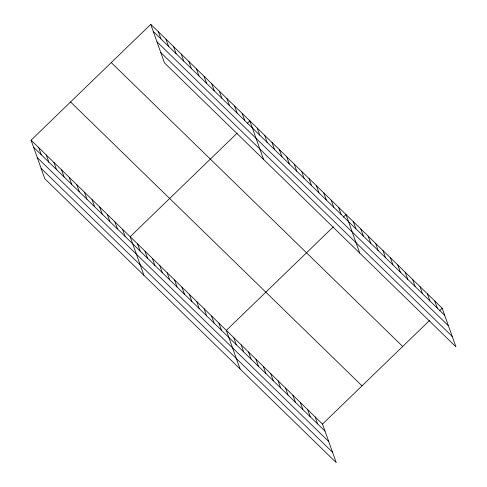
<?xml version="1.0" encoding="UTF-8"?>
<svg xmlns="http://www.w3.org/2000/svg" width="487" height="487" viewBox="0 0 487 487"><rect width="100%" height="100%" fill="white"/><g stroke="black" fill="none" stroke-linecap="round" stroke-linejoin="round"><path stroke-width="0.73" d="M31.083 140.183L322.516 424.074L336.255 462.65L44.816 178.766L31.083 140.183L150.745 24.35L442.184 308.234L455.917 346.817L164.484 62.926L150.745 24.35M237.199 133.103L130.169 236.706L143.909 275.283M247.201 123.418L249.831 120.873L263.57 159.45M333.37 226.784L226.345 330.387L240.079 368.969M343.378 217.105L346.007 214.554L359.747 253.13M322.516 424.074L429.546 320.47M439.548 310.785L442.184 308.234M153.271 31.436L444.704 315.326M156.972 41.827L448.405 325.718M160.783 52.535L452.216 336.426M111.255 62.573L402.694 346.464M70.572 101.96L362.005 385.844M33.603 147.275L325.042 431.159M37.304 157.666L328.743 441.551M41.121 168.374L332.554 452.259M434.781 301.027L437.308 308.119M427.385 293.825L429.911 300.911M419.989 286.618L422.509 293.704M412.586 279.41L415.113 286.496M405.19 272.203L407.716 279.295M397.794 265.001L400.32 272.087M390.397 257.793L392.918 264.879M382.995 250.586L385.521 257.672M375.599 243.378L378.125 250.47M368.202 236.171L370.723 243.263M360.806 228.969L363.326 236.055M353.404 221.762L355.93 228.847M338.611 207.346L341.131 214.438M331.209 200.139L333.735 207.231M323.812 192.937L326.339 200.023M316.416 185.73L318.942 192.815M309.02 178.522L311.54 185.608M301.617 171.314L304.144 178.406M294.221 164.107L296.747 171.199M286.825 156.905L289.345 163.991M279.428 149.698L281.949 156.784M272.026 142.49L274.552 149.576M264.63 135.283L267.156 142.374M257.233 128.075L259.754 135.167M242.209 113.447L244.736 120.532M234.588 106.02L237.114 113.112M226.966 98.599L229.493 105.685M219.345 91.172L221.871 98.258M211.723 83.746L214.25 90.838M204.102 76.325L206.622 83.411M196.48 68.898L199 75.984M188.859 61.472L191.379 68.564M315.119 416.866L317.646 423.952M181.237 54.051L183.757 61.137M307.723 409.658L310.243 416.744M173.609 46.624L176.136 53.71M300.321 402.451L302.847 409.543M292.924 395.243L295.451 402.335M165.988 39.197L168.514 46.289M285.528 388.042L288.048 395.127M158.366 31.777L160.893 38.863M278.132 380.834L280.652 387.92M270.729 373.626L273.256 380.712M263.333 366.419L265.859 373.511M255.937 359.211L258.457 366.303M248.534 352.01L251.061 359.096M241.138 344.802L243.664 351.888M233.742 337.594L236.268 344.68M218.943 323.185L221.469 330.271M211.547 315.978L214.073 323.064M204.15 308.77L206.671 315.856M196.754 301.563L199.274 308.655M189.352 294.355L191.878 301.447M181.955 287.153L184.482 294.239M174.559 279.946L177.079 287.032M167.157 272.738L169.683 279.824M159.76 265.531L162.287 272.623M152.364 258.323L154.89 265.415M144.968 251.122L147.488 258.207M137.565 243.914L140.092 251M122.547 229.28L125.074 236.372M114.926 221.859L117.452 228.945M107.304 214.432L109.825 221.518M99.683 207.005L102.203 214.097M92.061 199.585L94.581 206.671M84.434 192.158L86.96 199.244M76.812 184.731L79.338 191.823M69.191 177.311L71.717 184.396M61.569 169.884L64.095 176.97M53.947 162.457L56.474 169.549M46.326 155.036L48.852 162.122M38.704 147.61L41.225 154.696"/></g></svg>
